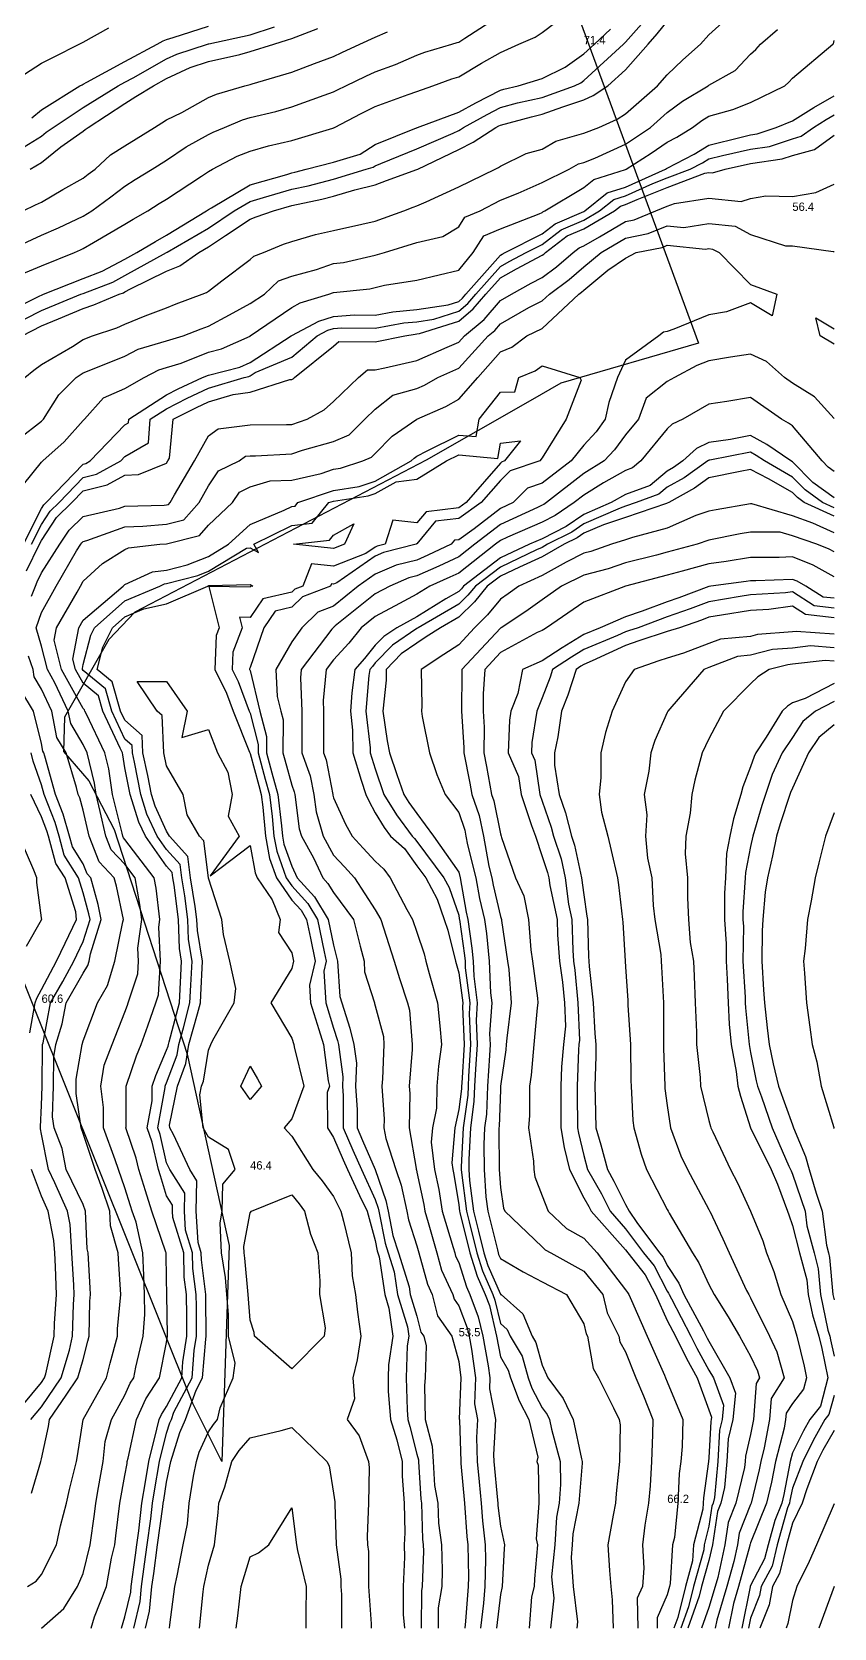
# Model space of a CAD drawing. Extents: x 0 to 210, y 0 to 386.
# Drawn here: x 113.8 to 210, y 0 to 191.5 of the extents above; entities that cross this region are included whole.
import ezdxf

# ---------------------------------------------------------------- set-up
doc = ezdxf.new("R2010")
doc.units = 0
for name, color, linetype in [('CONTOURS_MAJEURES', 3, 'CONTINUOUS'), ('CONTOURS_MINEURES', 8, 'CONTINUOUS'), ('PARCELLE', 4, 'CONTINUOUS'), ('POINTS_COTES', 7, 'CONTINUOUS')]:
    doc.layers.add(name, color=color, linetype=linetype)

msp = doc.modelspace()

# ---------------------------------------------------------------- linework, layer by layer
at = {"layer": 'CONTOURS_MAJEURES'}
for points in [[(110.994, 155.99), (114.999, 158.051), (119.725, 159.994), (119.995, 160.101), (123.529, 161.467), (125.002, 162.253), (129.962, 165.002), (129.984, 165.015), (129.998, 165.023), (130.051, 165.055), (135.004, 167.915), (138.102, 169.998), (140.001, 171.138), (141.591, 171.589), (144.997, 172.614), (146.973, 173.022), (150.003, 173.812), (153.919, 174.995), (154.749, 175.246), (154.999, 175.404), (155.683, 175.68), (159.996, 177.461), (164.338, 179.338), (165.002, 179.659), (165.23, 179.774), (165.583, 180.002), (168.425, 181.576), (169.998, 182.395), (172.054, 182.947), (175.005, 183.618), (178.866, 184.999), (179.626, 185.374), (180.001, 185.635), (184.755, 189.995), (184.881, 190.112), (184.997, 190.227), (187.23, 192.77)], [(112.382, 177.379), (114.999, 178.963), (115.571, 179.428), (116.396, 180.002), (119.995, 182.402), (124.182, 184.999), (125.002, 185.446), (125.968, 185.966), (129.998, 188.236), (131.205, 188.79), (134.874, 189.995), (135.004, 190.038), (135.057, 190.048), (140.001, 191.128), (142.917, 192.079)], [(113.791, 130.005), (114.999, 132.388), (116.03, 133.97), (117.096, 135.001), (119.995, 138.022), (121.574, 138.422), (124.49, 139.998), (125.002, 140.529), (127.822, 142.178), (128.04, 145.005), (129.998, 146.271), (132.473, 147.531), (135.004, 148.72), (139.295, 150.002), (139.858, 150.144), (140.001, 150.209), (140.591, 150.592), (144.997, 152.434), (148.051, 154.998), (149.321, 155.679), (150.003, 155.883), (150.968, 155.963), (154.999, 155.925), (158.441, 156.553), (159.996, 156.697), (162.016, 157.014), (165.002, 157.961), (166.115, 158.882), (167.07, 159.994), (169.998, 163.328), (171.071, 163.929), (173.109, 165.002), (175.005, 165.965), (177.279, 167.725), (180.001, 168.9), (181.9, 169.998), (183.617, 171.379), (184.997, 171.81), (188.278, 173.273), (190.004, 173.959), (192.76, 174.995), (194.241, 175.756), (195, 176.226), (196.636, 176.634), (199.996, 177.405), (202.268, 177.73), (205.003, 178.66), (206.059, 178.944), (207.52, 180.002), (209.041, 180.961), (209.999, 181.515)], [(126.076, -0.001), (126.821, 3.175), (126.993, 4.995), (127.353, 7.646), (127.66, 10.003), (128.103, 13.104), (128.302, 14.999), (128.545, 16.452), (129.126, 19.996), (129.998, 23.367), (130.385, 24.615), (130.558, 25.003), (130.876, 25.88), (133.055, 29.999), (133.313, 33.308), (133.574, 34.996), (133.557, 38.556), (133.534, 40.003), (133.126, 43.125), (133.094, 45), (132.251, 47.747), (132.123, 49.996), (132.173, 52.171), (130.379, 55.004), (129.998, 55.819), (129.217, 59.22), (128.947, 60), (129.825, 64.824), (129.825, 64.996), (129.869, 65.125), (129.998, 65.423), (131.241, 68.76), (131.442, 70.004), (132, 72.002), (132.783, 75), (132.894, 77.106), (133.047, 79.997), (132.608, 82.608), (132.518, 85.004), (132.156, 87.846), (131.798, 90.001), (131.6, 91.6), (129.998, 93.378), (128.854, 94.997), (127.64, 97.641), (126.904, 100.004), (126.14, 103.862), (125.905, 105.001), (125.866, 105.866), (125.002, 106.629), (123.407, 109.997), (122.652, 112.655), (119.995, 114.882), (119.927, 115.005), (119.904, 115.096), (119.995, 115.576), (120.897, 119.101), (121.344, 120.001), (125.002, 123.23), (129.18, 124.998), (129.739, 125.257), (129.998, 125.286), (133.724, 126.278), (135.004, 126.772), (139.55, 129.554), (140.001, 129.566), (141, 129.003), (140.459, 130.005), (144.997, 132.264), (147.459, 132.544), (149.447, 135.001), (150.003, 135.193), (154.17, 135.83), (154.999, 136.097), (157.514, 137.516), (159.996, 137.836), (163.524, 139.998), (165.002, 140.733), (169.686, 140.311), (169.998, 142.144), (172.402, 142.401), (170.503, 139.998), (170.124, 139.873), (169.998, 139.746), (165.893, 135.001), (165.002, 134.377), (161.099, 133.9), (159.996, 132.566), (157.116, 132.884), (156.193, 130.005), (155.242, 129.762), (154.999, 129.659), (153.881, 128.884), (150.003, 127.363), (147.357, 127.644), (146.323, 124.998), (145.365, 124.629), (144.997, 124.273), (141.529, 123.469), (140.001, 121.232), (138.742, 121.259), (139.057, 120.001), (137.934, 117.071), (137.856, 115.005), (138.563, 113.564), (139.904, 109.997), (140.001, 109.755), (140.972, 105.972), (140.966, 105.001), (141.824, 101.828), (142.33, 100.004), (142.633, 97.366), (142.845, 94.997), (143.185, 93.186), (144.331, 90.001), (144.997, 89.032), (146.91, 86.914), (148.063, 85.004), (148.874, 81.126), (149.106, 79.997), (148.82, 78.816), (149.086, 75), (150.003, 71.954), (150.478, 70.478), (150.596, 70.004), (151.126, 66.122), (151.081, 64.996), (151.153, 63.847), (151.165, 60), (152.328, 57.328), (153.34, 55.004), (154.999, 51.401), (155.357, 50.354), (155.434, 49.996), (156.176, 46.176), (156.558, 45), (157.264, 42.735), (157.666, 40.003), (158.863, 36.131), (159.019, 34.996), (158.843, 33.843), (158.725, 29.999), (158.808, 26.191), (158.897, 25.003), (159.163, 24.168), (159.996, 20.856), (160.177, 20.177), (160.187, 19.996), (160.472, 15.474), (160.561, 14.999), (160.662, 10.668), (160.764, 10.003), (160.785, 9.213), (160.627, 4.995), (160.538, 4.454), (160.52, -0.001)], [(209.999, 134.366), (208.603, 135.001), (206.519, 136.517), (205.003, 138.043), (201.644, 139.998), (200.667, 140.669), (199.996, 141.044), (195.1, 140.097), (195, 140.083), (194.943, 140.056), (194.88, 139.998), (192.013, 137.989), (190.004, 136.848), (189.001, 136.003), (186.288, 135.001), (184.997, 134.561), (184.341, 134.344), (180.001, 132.442), (178.549, 131.457), (175.662, 130.005), (175.005, 129.633), (174.328, 129.328), (169.998, 127.28), (167.004, 124.998), (166.108, 123.892), (165.002, 122.81), (160.156, 120.001), (160.059, 119.938), (159.996, 119.896), (157.081, 117.919), (154.999, 115.785), (154.653, 115.351), (154.337, 115.005), (154.245, 114.248), (153.881, 109.997), (154.407, 105.594), (154.409, 105.001), (154.999, 103.058), (156.046, 100.004), (157.535, 97.538), (159.426, 94.997), (159.726, 94.727), (159.996, 94.358), (163.233, 90.001), (163.846, 88.846), (165.002, 85.498), (165.075, 85.077), (165.092, 85.004), (165.694, 80.689), (165.76, 79.997), (165.797, 79.202), (166.354, 75), (166.266, 73.737), (166.434, 70.004), (166.197, 66.194), (166.123, 64.996), (166.084, 63.914), (165.557, 60), (165.317, 55.318), (165.32, 55.004), (165.342, 54.663), (165.948, 49.996), (166.263, 48.736), (167.178, 45), (167.864, 42.865), (169.097, 40.003), (169.346, 39.349), (169.998, 36.547), (170.82, 35.818), (171.164, 34.996), (172.601, 32.597), (173.315, 29.999), (173.777, 28.773), (175.005, 26.431), (175.616, 25.613), (175.903, 25.003), (176.147, 23.858), (177.176, 19.996), (177.22, 17.214), (177.032, 14.999), (176.71, 13.294), (176.517, 10.003), (176.144, 6.137), (176.229, 4.995), (176.396, 3.604), (176.011, -0.001)], [(209.999, 122.353), (207.622, 122.62), (205.003, 124.291), (204.179, 124.175), (199.996, 123.938), (198.747, 123.748), (195, 123.11), (192.75, 122.252), (190.004, 121.3), (186.504, 120.001), (185.372, 119.627), (184.997, 119.5), (184.053, 119.057), (180.001, 117.395), (178.528, 116.478), (176.268, 115.005), (175.962, 114.046), (175.005, 111.591), (174.352, 109.997), (173.787, 106.216), (173.747, 105.001), (174.122, 104.119), (174.735, 100.004), (175.005, 99.192), (176.07, 96.064), (176.352, 94.997), (177.276, 92.272), (177.759, 90.001), (178.185, 86.821), (178.579, 85.004), (178.67, 81.331), (178.765, 79.997), (178.932, 78.927), (179.283, 75), (179.468, 70.537), (179.414, 70.004), (179.351, 69.352), (179.198, 64.996), (179.198, 64.193), (179.248, 60), (179.351, 59.35), (180.001, 56.669), (180.453, 55.004), (182.106, 52.105), (183.144, 49.996), (184.997, 47.906), (187.176, 45), (188.434, 43.433), (190.004, 40.407), (190.162, 40.161), (190.235, 40.003), (190.504, 39.503), (192.843, 34.996), (193.561, 33.556), (195, 30.936), (195.531, 29.999), (196.747, 26.75), (196.571, 25.003), (196.262, 23.738), (196.067, 19.996), (195.671, 15.67), (195.51, 14.999), (195.366, 14.634), (195, 12.229), (194.431, 10.003), (194.394, 9.395), (193.155, 4.995), (192.541, 2.536), (191.637, -0.001)], [(209.999, 111.146), (207.774, 109.997), (206.257, 108.743), (205.003, 106.826), (203.799, 105.001), (202.597, 102.405), (201.772, 100.004), (201.342, 98.659), (200.254, 94.997), (199.996, 93.748), (199.38, 90.617), (199.357, 90.001), (199.068, 85.933), (199.068, 85.004), (199.133, 84.139), (199.083, 79.997), (199.329, 75.668), (199.362, 75), (199.391, 74.395), (199.825, 70.004), (199.996, 69.027), (200.663, 65.663), (200.823, 64.996), (201.287, 63.708), (202.564, 60), (204.59, 55.416), (204.793, 55.004), (204.857, 54.858), (205.003, 54.461), (206.525, 49.996), (206.739, 48.26), (207.596, 45), (208.112, 43.112), (208.388, 40.003), (209.272, 35.725), (209.484, 34.996), (209.587, 34.583), (209.999, 32.62)], [(113.726, 25.003), (114.999, 26.552), (117.347, 29.999), (118.348, 33.349), (118.712, 34.996), (118.814, 38.82), (118.903, 40.003), (118.86, 41.138), (118.638, 45), (118.413, 48.414), (118.107, 49.996), (116.609, 53.39), (115.831, 55.004), (114.999, 59.24), (114.881, 59.882), (114.878, 60), (114.892, 60.107), (114.999, 62.69), (115.08, 64.996), (115.107, 69.895), (115.125, 70.004), (115.182, 70.187), (116.08, 75), (117.563, 77.565), (118.864, 79.997), (119.223, 80.77), (119.995, 82.351), (120.82, 85.004), (120.68, 85.688), (119.995, 88.198), (119.429, 90.001), (117.715, 92.717), (117.093, 94.997), (116.628, 96.63), (115.325, 100.004), (114.999, 101.169), (113.999, 104.002), (113.769, 105.001)], [(209.999, 27.914), (209.391, 25.611), (208.909, 25.003), (207.496, 22.505), (206.239, 19.996), (205.003, 16.771), (204.715, 15.287), (204.646, 14.999), (204.41, 14.407), (203.188, 10.003), (202.562, 7.437), (201.279, 4.995), (201.073, 3.921), (199.996, 1.198), (199.756, -0.001)]]:
    msp.add_lwpolyline(points, dxfattribs=at)
at = {"layer": 'CONTOURS_MINEURES'}
for points in [[(110.531, 165.002), (114.999, 167.092), (117.026, 167.971), (119.995, 169.374), (121.015, 169.998), (123.31, 171.686), (125.002, 172.958), (126.24, 173.756), (128.257, 174.995), (129.998, 176.092), (132.33, 177.669), (135.004, 179.16), (135.555, 179.451), (136.942, 180.002), (139.075, 180.927), (140.001, 181.197), (143.089, 181.91), (144.997, 182.49), (148.883, 183.881), (150.003, 184.263), (150.483, 184.519), (151.493, 184.999), (153.854, 186.144), (154.999, 186.664), (157.437, 187.558), (159.996, 188.68), (160.958, 189.034), (164.168, 189.995), (164.807, 190.19), (165.002, 190.255), (165.734, 190.728), (169.998, 193.458)], [(112.611, 162.388), (114.999, 163.421), (118.943, 165.002), (119.677, 165.32), (119.995, 165.47), (121.208, 166.213), (125.002, 168.404), (125.998, 169.002), (127.757, 169.998), (129.119, 170.877), (129.998, 171.416), (134.181, 174.173), (135.004, 174.721), (135.508, 174.995), (138.451, 176.548), (140.001, 177.164), (142.2, 177.798), (144.997, 178.423), (149.92, 179.919), (150.003, 179.941), (150.05, 179.955), (150.125, 180.002), (153.306, 181.696), (154.999, 182.5), (158.944, 183.947), (159.996, 184.306), (161.903, 184.999), (164.168, 185.831), (165.002, 186.081), (167.737, 187.734), (169.998, 189.014), (172.218, 189.995), (174.171, 190.83), (175.005, 191.382), (179.765, 195.003)], [(112.98, 150.002), (114.089, 150.911), (114.999, 151.557), (118.715, 153.719), (119.995, 154.578), (121.125, 154.998), (124.017, 155.981), (125.002, 156.398), (127.416, 157.412), (129.998, 158.385), (131.148, 158.846), (134.234, 159.994), (134.78, 160.218), (135.004, 160.375), (136.631, 161.625), (140.001, 164.163), (140.432, 164.57), (141.61, 165.002), (143.994, 166.005), (144.997, 166.345), (147.843, 167.158), (150.003, 167.636), (153.388, 168.387), (154.999, 168.77), (158.445, 169.998), (159.562, 170.432), (159.996, 170.587), (161.095, 171.095), (165.002, 172.9), (169.363, 174.995), (169.786, 175.208), (169.998, 175.345), (173.103, 176.898), (175.005, 177.414), (176.657, 178.347), (180.001, 179.304), (181.818, 180.002), (183.998, 181.002), (184.997, 181.652), (188.841, 184.999), (190.004, 186.309), (191.87, 188.129), (194.008, 189.995), (195, 191.116), (199.295, 195.003)], [(110.003, 157.392), (114.808, 159.804), (114.999, 159.902), (115.224, 159.994), (119.995, 161.877), (122.248, 162.748), (125.002, 164.216), (126.419, 165.002), (128.656, 166.344), (129.998, 167.105), (134.764, 169.998), (135.004, 170.158), (135.354, 170.348), (140.001, 173.136), (144.383, 174.381), (144.997, 174.565), (145.353, 174.639), (146.718, 174.995), (150.003, 175.853), (153.183, 176.816), (154.999, 177.958), (159.953, 179.959), (159.996, 179.977), (160.054, 180.002), (165.002, 181.825), (167.045, 182.956), (169.998, 184.495), (170.396, 184.602), (172.144, 184.999), (175.005, 185.897), (177.748, 187.253), (180.001, 188.818), (181.285, 189.995), (183.216, 191.781)], [(110.81, 184.999), (114.999, 187.708), (116.531, 188.463), (119.505, 189.995), (119.995, 190.254), (123.049, 191.948)], [(112.3, 142.703), (114.999, 144.761), (115.128, 144.876), (115.244, 145.005), (117.084, 147.916), (119.132, 150.002), (119.995, 150.581), (120.92, 150.925), (125.002, 152.576), (126.584, 153.415), (129.998, 154.393), (131.979, 154.998), (134.138, 155.863), (135.004, 156.186), (137.546, 157.54), (140.001, 158.897), (141.717, 159.994), (143.406, 161.589), (144.997, 162.173), (147.956, 162.955), (150.003, 163.706), (151.177, 163.826), (154.999, 164.69), (156.11, 165.002), (159.996, 166.224), (163.089, 166.911), (165.002, 168.074), (165.756, 169.244), (167.558, 169.998), (169.998, 171.277), (172.135, 172.13), (175.005, 173.415), (178.236, 174.995), (179.365, 175.633), (180.001, 175.815), (181.328, 176.324), (184.997, 178.005), (186.205, 178.794), (187.997, 180.002), (190.004, 181.784), (191.828, 183.174), (194.907, 184.999), (194.954, 185.045), (195, 185.085), (198.146, 186.849), (199.996, 188.784), (200.627, 189.366), (201.201, 189.995), (203.223, 191.776)], [(112.662, 154.998), (114.999, 156.201), (117.041, 157.041), (119.995, 158.274), (121.281, 158.711), (124.313, 159.994), (124.809, 160.187), (125.002, 160.289), (125.659, 160.653), (129.998, 162.769), (131.581, 163.418), (133.84, 165.002), (135.004, 165.674), (137.058, 167.055), (140.001, 168.994), (140.707, 169.292), (142.791, 169.998), (144.997, 170.662), (148.594, 171.405), (150.003, 171.773), (152.545, 172.54), (154.999, 173.121), (156.349, 173.645), (159.996, 174.951), (160.09, 174.995), (165.002, 177.373), (166.749, 178.252), (169.456, 180.002), (169.805, 180.195), (169.998, 180.296), (173.712, 181.293), (175.005, 181.586), (177.472, 182.469), (180.001, 183.333), (181.143, 183.857), (182.898, 184.999), (184.997, 186.918), (187.705, 189.995), (188.78, 191.22), (190.004, 192.723)], [(112.783, 169.998), (114.258, 170.739), (114.999, 171.061), (117.551, 172.551), (119.995, 173.939), (120.604, 174.387), (121.412, 174.995), (123.267, 176.73), (125.002, 177.821), (128.547, 180.002), (129.432, 180.568), (129.998, 180.911), (131.8, 181.801), (135.004, 183.584), (135.991, 184.012), (139.385, 184.999), (140.001, 185.176), (140.257, 185.256), (144.997, 186.637), (147.7, 187.697), (150.003, 188.528), (150.991, 189.007), (153.166, 189.995), (154.999, 190.826), (156.469, 191.468)], [(113.645, 174.995), (114.999, 175.814), (117.306, 177.69), (119.995, 179.56), (120.223, 179.774), (120.586, 180.002), (125.002, 182.887), (126.29, 183.71), (128.415, 184.999), (129.998, 185.89), (132.815, 187.184), (135.004, 187.903), (138.758, 188.753), (140.001, 189.11), (142.846, 189.995), (144.469, 190.524), (144.997, 190.676), (148.113, 191.885)], [(113.836, 181.165), (114.999, 182.121), (119.591, 184.999), (119.861, 185.132), (119.995, 185.201), (120.435, 185.438), (125.002, 187.932), (128.841, 189.995), (129.595, 190.399), (129.998, 190.559), (130.79, 190.787), (135.004, 192.168)], [(112.819, 137.181), (114.999, 139.85), (115.136, 139.998), (117.71, 142.288), (119.995, 144.841), (120.154, 145.005), (122.42, 147.581), (125.002, 148.702), (127.285, 150.002), (129.058, 150.942), (129.998, 151.211), (131.743, 151.744), (135.004, 153.044), (136.564, 153.439), (140.001, 154.982), (140.025, 154.998), (144.997, 158.425), (146.02, 158.973), (149.431, 159.994), (150.003, 160.205), (154.349, 160.646), (154.999, 160.793), (156.107, 161.104), (159.996, 161.679), (162.656, 162.341), (165.002, 162.885), (166.723, 165.002), (168.007, 166.994), (169.998, 167.827), (174.638, 169.632), (175.005, 169.819), (175.107, 169.897), (175.342, 169.998), (180.001, 172.792), (181.222, 173.774), (184.997, 174.953), (185.091, 174.995), (188.063, 176.936), (190.004, 178.245), (191.164, 178.84), (193.04, 180.002), (194.152, 180.85), (195, 181.353), (197.853, 182.146), (199.996, 182.984), (204.1, 184.999), (204.57, 185.431), (205.003, 185.907), (209.852, 189.995), (209.938, 190.056), (209.999, 190.45)], [(112.817, 130.005), (114.999, 134.31), (115.272, 134.728), (115.554, 135.001), (119.995, 139.628), (120.29, 139.703), (120.835, 139.998), (125.002, 144.322), (125.432, 144.574), (125.465, 145.005), (129.998, 147.936), (131.368, 148.634), (134.279, 150.002), (135.004, 150.291), (138.76, 151.243), (140.001, 151.8), (144.923, 154.998), (144.997, 155.049), (148.221, 156.777), (150.003, 157.311), (152.525, 157.52), (154.999, 157.496), (157.112, 157.882), (159.996, 158.15), (163.742, 158.737), (165.002, 159.136), (165.472, 159.525), (165.875, 159.994), (169.998, 164.689), (170.199, 164.801), (170.58, 165.002), (175.005, 167.25), (176.555, 168.449), (180.001, 169.936), (180.109, 169.998), (182.819, 172.177), (184.997, 172.858), (189.793, 174.995), (189.921, 175.078), (190.004, 175.135), (193.215, 176.784), (195, 177.889), (198.847, 178.85), (199.996, 179.114), (200.774, 179.225), (203.059, 180.002), (205.003, 180.784), (207.588, 182.413), (209.999, 183.807)], [(113.179, 126.821), (114.765, 130.005), (114.999, 130.466), (116.788, 133.212), (118.638, 135.001), (119.995, 136.415), (122.858, 137.141), (125.002, 138.299), (126.641, 138.358), (129.998, 139.755), (130.141, 139.998), (130.324, 140.324), (130.783, 145.005), (133.579, 146.428), (135.004, 147.098), (137.988, 147.989), (140.001, 148.27), (144.764, 149.769), (144.997, 149.771), (145.145, 149.853), (145.314, 150.002), (150.003, 153.781), (150.651, 154.35), (154.999, 154.306), (158.531, 154.998), (159.77, 155.224), (159.996, 155.245), (160.289, 155.291), (165.002, 156.785), (166.758, 158.239), (168.265, 159.994), (169.998, 161.968), (171.944, 163.057), (175.005, 164.669), (175.195, 164.812), (175.42, 165.002), (178.003, 167.001), (180.001, 167.863), (183.69, 169.998), (184.415, 170.581), (184.997, 170.763), (186.382, 171.38), (190.004, 172.821), (194.526, 174.521), (195, 174.596), (195.445, 174.55), (196.939, 174.995), (199.996, 175.695), (203.763, 176.235), (205.003, 176.657), (207.635, 177.364), (209.999, 179.077)], [(113.791, 123.79), (114.256, 124.998), (114.479, 125.518), (114.999, 126.562), (117.202, 130.005), (118.304, 131.696), (119.995, 133.331), (124.356, 134.357), (125.002, 134.592), (129.693, 134.697), (129.998, 134.723), (130.22, 134.779), (130.416, 135.001), (130.922, 135.924), (133.32, 139.998), (135.004, 142.997), (136.167, 143.84), (140.001, 144.338), (144.347, 144.354), (144.997, 144.386), (146.822, 145.005), (148.868, 146.138), (150.003, 147.137), (152.994, 150.002), (154.062, 150.94), (154.999, 150.93), (156.154, 151.156), (159.996, 152.058), (163.637, 153.635), (165.002, 154.246), (165.684, 154.998), (168.044, 156.953), (169.998, 159.229), (171.335, 159.994), (173.688, 161.312), (175.005, 162.005), (176.711, 163.292), (178.74, 165.002), (179.451, 165.552), (180.001, 165.79), (181.872, 166.873), (184.997, 168.734), (186.055, 168.943), (188.631, 169.998), (190.004, 170.545), (190.88, 170.874), (195, 171.531), (198.867, 171.128), (199.996, 171.464), (201.802, 171.8), (205.003, 171.711), (207.814, 172.184), (209.999, 173.223)], [(114.999, -0.001), (117.655, 2.339), (119.325, 4.995), (119.995, 6.564), (120.832, 10.003), (121.337, 13.66), (121.495, 14.999), (121.841, 16.842), (122.38, 19.996), (122.638, 22.36), (123.372, 25.003), (125.002, 27.928), (125.637, 29.364), (126.047, 29.999), (126.318, 31.316), (127.172, 34.996), (127.375, 37.624), (127.33, 40.003), (127.281, 42.283), (127.153, 45), (126.327, 48.671), (125.871, 49.996), (125.664, 50.66), (125.002, 52.825), (124.213, 55.004), (123.817, 56.185), (122.445, 60), (122.445, 62.445), (122.097, 64.996), (122.492, 67.507), (123.485, 70.004), (125.002, 73.88), (125.297, 74.705), (125.399, 75), (126.525, 78.473), (126.61, 79.997), (126.541, 81.539), (127.022, 85.004), (126.799, 86.802), (126.239, 90.001), (125.002, 91.621), (123.359, 93.358), (122.715, 94.997), (122.042, 97.957), (121.545, 100.004), (121.338, 101.345), (120.471, 105.001), (119.995, 105.996), (118.493, 108.495), (118.208, 109.997), (116.608, 113.392), (115.722, 115.005), (114.999, 117.795), (114.344, 120.001), (114.999, 121.808), (116.746, 124.998), (119.191, 129.2), (119.707, 130.005), (119.82, 130.179), (119.995, 130.348), (120.445, 130.454), (125.002, 132.113), (127.157, 132.161), (129.998, 132.399), (132.074, 132.929), (133.905, 135.001), (135.004, 137.006), (136.196, 138.806), (138.673, 139.998), (139.444, 140.556), (140.001, 140.628), (140.632, 140.631), (144.997, 140.847), (146.282, 141.283), (150.003, 142.349), (151.87, 143.134), (153.757, 145.005), (154.999, 146.209), (157.099, 147.902), (159.996, 148.679), (160.915, 149.084), (162.516, 150.002), (165.002, 151.114), (168.522, 154.998), (169.33, 155.667), (169.998, 156.446), (173.402, 158.394), (175.005, 159.189), (175.87, 159.994), (178.227, 161.773), (180.001, 163.268), (182.073, 165.002), (184.997, 166.744), (187.722, 167.28), (190.004, 168.216), (191.987, 168.015), (195, 168.489), (198.162, 168.164), (199.996, 167.185), (204.19, 165.814), (205.003, 165.789), (209.894, 165.108), (209.999, 165.136)], [(120.941, -0.001), (121.358, 1.359), (122.778, 4.995), (123.371, 8.372), (123.768, 10.003), (123.918, 11.084), (124.381, 14.999), (125.002, 18.304), (125.244, 19.753), (125.283, 19.996), (125.382, 20.377), (126.402, 25.003), (127.504, 27.497), (129.121, 29.999), (129.998, 34.25), (130.113, 34.996), (130.112, 35.111), (130.033, 40.003), (130.029, 40.034), (129.998, 41.877), (129.931, 44.933), (129.928, 45), (129.908, 45.089), (128.223, 49.996), (127.455, 52.455), (126.675, 55.004), (126.362, 56.365), (125.104, 60), (125.127, 60.125), (125.127, 64.996), (126.367, 68.635), (126.956, 70.004), (127.758, 72.244), (128.707, 75), (129.023, 75.975), (129.246, 79.997), (129.064, 84.068), (129.194, 85.004), (128.732, 88.735), (128.51, 90.001), (125.002, 94.595), (124.806, 94.802), (124.73, 94.997), (124.649, 95.349), (123.52, 100.004), (123.05, 103.054), (122.588, 105.001), (120.38, 109.613), (120.198, 109.997), (120.153, 110.156), (119.995, 110.288), (117.404, 115.005), (116.497, 118.502), (116.781, 120.001), (119.253, 124.256), (119.66, 124.998), (119.995, 125.573), (122.297, 127.703), (125.002, 129.374), (125.432, 129.573), (129.165, 130.005), (129.998, 130.075), (133.929, 131.078), (135.004, 132.296), (137.892, 135.001), (138.732, 136.27), (140.001, 136.88), (142.397, 137.601), (144.997, 137.71), (148.503, 138.501), (150.003, 139.016), (150.855, 139.147), (153.501, 139.998), (154.556, 140.442), (154.999, 140.881), (157.024, 142.976), (159.996, 145.005), (163.47, 146.535), (165.002, 147.413), (167.28, 150.002), (169.998, 153.079), (171.356, 153.643), (173.182, 154.998), (175.005, 155.902), (179.401, 159.994), (179.744, 160.253), (180.001, 160.47), (182.88, 162.88), (184.997, 164.329), (186.262, 165.002), (189.388, 165.617), (190.004, 165.87), (194.596, 165.406), (195, 165.47), (195.425, 165.426), (196.22, 165.002), (199.996, 161.187), (203.126, 159.994), (202.586, 157.41), (199.996, 158.975), (197.103, 157.892), (195, 157.525), (190.796, 155.79), (190.004, 155.531), (189.552, 155.45), (188.99, 154.998), (184.997, 152.11), (184.04, 150.002), (183.002, 147.001), (182.575, 145.005), (181.496, 143.507), (180.001, 141.887), (178.499, 139.998), (175.005, 137.327), (173.253, 136.75), (171.529, 135.001), (169.998, 134.293), (166.839, 131.841), (165.002, 130.553), (164.513, 130.493), (164.109, 130.005), (161.305, 128.695), (159.996, 128.12), (157.513, 127.486), (154.999, 126.414), (152.954, 124.998), (150.003, 122.589), (148.132, 121.869), (146.197, 120.001), (144.997, 118.3), (143.067, 115.005), (143.249, 111.749), (143.676, 109.997), (143.946, 108.946), (143.922, 105.001), (144.151, 104.155), (144.997, 101.111), (145.294, 100.301), (145.349, 100.004), (145.891, 95.892), (146.151, 94.997), (147.587, 92.412), (148.729, 90.001), (149.333, 89.332), (150.003, 88.221), (152.382, 85.004), (153.192, 81.808), (153.656, 79.997), (153.732, 78.729), (154.902, 75), (154.925, 74.926), (154.999, 74.627), (155.971, 70.975), (156.05, 70.004), (155.868, 65.867), (155.802, 64.996), (156.06, 61.061), (156.041, 60), (156.253, 58.746), (157.461, 55.004), (158.107, 53.111), (158.78, 49.996), (158.978, 48.978), (159.996, 45.839), (160.232, 45), (161.247, 41.252), (161.834, 40.003), (162.469, 37.47), (164.193, 34.996), (165.002, 31.96), (165.272, 29.999), (165.075, 25.076), (165.089, 25.003), (165.084, 24.921), (165.241, 19.996), (165.265, 19.733), (165.716, 14.999), (165.994, 10.995), (166.114, 10.003), (166.162, 6.157), (166.129, 4.995), (165.839, 0.835), (165.74, -0.001)], [(209.999, 154.013), (208.334, 154.998), (207.814, 157.184), (209.999, 155.831)], [(124.583, -0.001), (125.002, 1.367), (125.691, 4.306), (125.756, 4.995), (126.264, 8.737), (126.429, 10.003), (126.667, 11.668), (127.018, 14.999), (127.445, 17.552), (127.845, 19.996), (128.839, 23.842), (129.095, 25.003), (129.372, 25.629), (129.998, 26.597), (131.797, 29.999), (131.948, 31.946), (132.42, 34.996), (132.409, 37.408), (132.367, 40.003), (132.093, 42.095), (132.044, 45), (130.739, 49.256), (130.697, 49.996), (130.713, 50.711), (129.998, 51.841), (129.245, 54.25), (129.015, 55.004), (128.266, 58.268), (127.666, 60), (128.259, 63.258), (128.259, 64.996), (128.702, 66.295), (129.998, 69.305), (130.187, 69.814), (130.218, 70.004), (130.303, 70.309), (131.529, 75), (131.702, 78.296), (131.792, 79.997), (131.534, 81.533), (131.403, 85.004), (130.879, 89.121), (130.733, 90.001), (130.652, 90.654), (129.998, 91.38), (127.443, 94.997), (126.673, 96.673), (125.636, 100.004), (125.002, 103.207), (124.762, 104.762), (124.705, 105.001), (124.434, 105.567), (122.338, 109.997), (121.819, 111.822), (119.995, 113.351), (119.086, 115.005), (118.768, 116.231), (119.482, 120.001), (119.995, 120.884), (124.785, 124.998), (124.897, 125.102), (125.002, 125.166), (128.304, 126.695), (129.998, 126.891), (132.457, 127.546), (135.004, 128.529), (137.416, 130.005), (140.001, 132.372), (144.088, 134.093), (144.997, 134.545), (145.407, 134.592), (145.738, 135.001), (150.003, 136.467), (153.065, 136.936), (154.999, 137.558), (159.323, 139.998), (159.654, 140.34), (159.996, 140.574), (161.224, 141.226), (165.002, 143.107), (167.084, 142.919), (167.44, 145.005), (169.998, 148.234), (171.73, 148.274), (172.213, 150.002), (174.185, 150.82), (175.005, 151.429), (179.533, 150.002), (179.679, 149.679), (177.903, 145.005), (175.005, 140.371), (174.711, 139.998), (171.167, 138.832), (169.998, 137.647), (167.709, 135.001), (165.002, 133.102), (162.237, 132.764), (159.996, 130.055), (159.939, 130.061), (159.921, 130.005), (155.999, 129.003), (154.999, 128.577), (150.388, 125.383), (150.003, 125.232), (149.741, 125.26), (149.639, 124.998), (146.287, 123.709), (144.997, 122.463), (142.998, 122), (141.633, 120.001), (140.001, 115.222), (139.94, 115.065), (139.938, 115.005), (139.959, 114.963), (140.001, 114.851), (141.184, 109.997), (141.963, 106.964), (141.952, 105.001), (142.599, 102.603), (143.321, 100.004), (143.753, 96.243), (143.865, 94.997), (144.044, 94.044), (144.997, 91.396), (145.657, 90.001), (147.718, 87.72), (149.357, 85.004), (150.003, 81.913), (150.494, 79.997), (150.749, 75.746), (150.983, 75), (151.96, 71.961), (152.446, 70.004), (152.754, 67.753), (152.642, 64.996), (152.818, 62.182), (152.825, 60), (153.484, 58.485), (154.999, 55.004), (156.274, 51.273), (156.55, 49.996), (157.11, 47.11), (157.794, 45), (159.061, 40.938), (159.199, 40.003), (159.996, 37.425), (160.482, 35.483), (160.822, 34.996), (161.121, 33.873), (160.992, 29.999), (160.894, 29.103), (160.98, 25.003), (161.83, 21.83), (161.932, 19.996), (162.113, 17.112), (162.509, 14.999), (162.566, 12.567), (162.96, 10.003), (163.04, 6.958), (162.967, 4.995), (162.549, 2.447), (162.539, -0.001)], [(209.999, 145.074), (207.672, 147.674), (205.003, 149.341), (204.055, 150.002), (201.917, 151.918), (199.996, 152.815), (197.567, 152.432), (195, 151.995), (193.554, 151.449), (190.883, 150.002), (190.004, 149.542), (187.469, 147.535), (186.55, 145.005), (184.997, 143.154), (183.678, 141.321), (182.457, 139.998), (180.001, 138.491), (175.533, 135.001), (175.218, 134.788), (175.005, 134.681), (174.433, 134.43), (169.998, 132.379), (166.939, 130.005), (165.002, 128.481), (162.628, 127.372), (159.996, 126.216), (159.027, 125.969), (156.749, 124.998), (154.999, 124.063), (150.212, 120.209), (150.003, 120.039), (149.976, 120.029), (149.947, 120.001), (149.813, 119.811), (146.136, 115.005), (146.031, 113.971), (146.216, 109.997), (146.186, 106.188), (146.189, 105.001), (147.212, 102.215), (147.625, 100.004), (147.902, 97.903), (148.745, 94.997), (150.003, 92.732), (151.314, 91.311), (152.523, 90.001), (154.999, 86.17), (155.667, 85.004), (156.004, 83.997), (157.261, 79.997), (157.916, 77.917), (158.865, 75), (159.103, 74.108), (159.437, 70.004), (159.411, 69.418), (159.078, 64.996), (159.135, 64.135), (159.06, 60), (159.887, 55.113), (159.922, 55.004), (159.941, 54.948), (159.996, 54.694), (160.815, 50.816), (160.947, 49.996), (161.356, 48.639), (162.381, 45), (162.939, 42.94), (164.319, 40.003), (164.456, 39.457), (165.002, 38.673), (166.015, 36.011), (166.251, 34.996), (166.537, 33.462), (167.013, 29.999), (166.888, 26.889), (167.252, 25.003), (167.136, 22.864), (167.227, 19.996), (167.457, 17.541), (167.699, 14.999), (167.848, 12.849), (168.191, 10.003), (168.213, 8.214), (168.124, 4.995), (167.983, 2.98), (167.633, -0.001)], [(209.999, 138.745), (209.274, 139.272), (208.554, 139.998), (205.003, 144.221), (204.539, 144.541), (203.707, 145.005), (199.996, 147.631), (197.146, 147.151), (195, 146.799), (191.878, 145.005), (190.611, 144.397), (190.004, 143.837), (186.82, 139.998), (185.832, 139.165), (184.997, 138.857), (182.366, 137.366), (180.001, 135.916), (178.831, 135.001), (176.551, 133.456), (175.005, 132.678), (170.857, 130.862), (169.998, 130.464), (169.406, 130.005), (165.002, 126.541), (163.951, 126.049), (161.556, 124.998), (159.996, 124.015), (157.904, 122.906), (154.999, 121.355), (153.317, 120.001), (151.847, 118.158), (150.003, 116.141), (149.134, 115.005), (148.752, 111.249), (148.81, 109.997), (148.801, 108.797), (148.811, 105.001), (149.131, 104.13), (149.901, 100.004), (149.913, 99.914), (150.003, 99.602), (151.437, 96.434), (152.221, 94.997), (153.554, 93.552), (154.999, 91.985), (156.043, 91.044), (156.807, 90.001), (158.791, 86.209), (159.481, 85.004), (159.996, 83.468), (160.863, 80.864), (161.079, 79.997), (161.478, 78.517), (162.482, 75), (162.76, 72.242), (162.95, 70.004), (162.584, 67.415), (162.399, 64.996), (162.346, 62.345), (161.848, 60), (161.71, 58.289), (162.112, 55.004), (162.616, 52.617), (163.037, 49.996), (164.345, 45.656), (164.53, 45), (164.63, 44.628), (165.002, 43.837), (165.935, 40.936), (166.337, 40.003), (167.347, 37.346), (167.895, 34.996), (168.555, 31.443), (168.754, 29.999), (168.702, 28.703), (169.415, 25.003), (169.188, 20.808), (169.214, 19.996), (169.648, 15.35), (169.681, 14.999), (169.702, 14.703), (169.998, 12.243), (170.511, 10.003), (170.468, 9.533), (170.227, 4.995), (169.998, 4.028), (169.525, -0.001)], [(209.999, 135.572), (207.437, 137.435), (205.003, 139.887), (204.813, 139.998), (201.958, 141.959), (199.996, 143.055), (197.585, 142.589), (195, 142.223), (193.499, 141.503), (191.87, 139.998), (190.773, 139.229), (190.004, 138.792), (187.945, 137.057), (184.997, 135.969), (183.29, 135.001), (180.001, 133.559), (177.883, 132.123), (175.005, 130.676), (173.474, 130.005), (169.998, 128.361), (165.584, 124.998), (165.324, 124.676), (165.002, 124.361), (163.482, 123.48), (159.996, 121.284), (157.575, 120.001), (156.04, 118.96), (154.999, 117.893), (153.718, 116.287), (152.546, 115.005), (152.206, 112.205), (152.017, 109.997), (152.29, 107.711), (152.301, 105.001), (153.304, 101.7), (153.867, 100.004), (154.22, 99.223), (154.999, 97.796), (156.052, 96.052), (156.837, 94.997), (158.498, 93.499), (159.996, 91.453), (161.075, 90.001), (162.436, 87.439), (163.277, 85.004), (163.708, 83.71), (164.63, 79.997), (165.002, 78.616), (165.482, 75), (165.451, 74.552), (165.656, 70.004), (165.368, 65.362), (165.345, 64.996), (165.333, 64.666), (165.002, 62.214), (164.533, 60), (164.195, 55.809), (164.293, 55.004), (164.417, 54.418), (165.002, 50.777), (165.104, 49.996), (165.137, 49.861), (166.328, 45), (167.221, 42.222), (168.177, 40.003), (168.68, 38.681), (169.538, 34.996), (169.998, 32.52), (170.943, 30.942), (171.203, 29.999), (172.241, 27.241), (173.414, 25.003), (174.483, 20.518), (174.389, 19.996), (174.545, 19.536), (174.62, 14.999), (174.29, 10.717), (174.453, 10.003), (174.083, 5.917), (174.034, 4.995), (173.735, 3.728), (173.444, -0.001)], [(209.999, 133.372), (206.421, 135.001), (205.6, 135.598), (205.003, 136.2), (202.123, 137.875), (199.996, 138.994), (198.728, 138.729), (195, 137.974), (193.252, 136.75), (190.175, 135.001), (190.004, 134.927), (189.903, 134.9), (184.997, 133.225), (182.35, 132.354), (180.001, 131.324), (179.215, 130.791), (177.653, 130.005), (175.005, 128.505), (172.276, 127.276), (169.998, 126.198), (168.423, 124.998), (166.893, 123.107), (165.002, 121.258), (162.834, 120.001), (161.108, 118.891), (159.996, 118.149), (158.122, 116.878), (156.295, 115.005), (156.306, 113.696), (155.916, 109.997), (156.438, 106.44), (156.729, 105.001), (157.606, 102.394), (158.425, 100.004), (159.017, 99.024), (159.996, 97.709), (161.998, 94.997), (165.002, 90.667), (165.173, 90.001), (165.884, 85.885), (166.089, 85.004), (166.569, 81.566), (166.719, 79.997), (166.802, 78.197), (167.226, 75), (167.081, 72.922), (167.213, 70.004), (167.027, 67.026), (166.901, 64.996), (166.836, 63.163), (166.409, 60), (166.215, 56.217), (166.229, 55.004), (166.312, 53.691), (166.792, 49.996), (167.388, 47.61), (168.027, 45), (168.507, 43.508), (169.998, 40.046), (170.025, 40.03), (170.078, 40.003), (172.689, 37.686), (173.813, 34.996), (174.259, 34.251), (175.005, 31.537), (175.671, 29.999), (177.522, 27.52), (178.71, 25.003), (179.716, 20.282), (179.792, 19.996), (179.795, 19.79), (179.389, 14.999), (178.693, 11.311), (178.616, 10.003), (178.468, 8.466), (178.727, 4.995), (179.235, 0.765), (179.153, -0.001)], [(209.999, 131.386), (207.465, 132.54), (205.003, 133.403), (200.149, 134.849), (199.996, 134.848), (195.857, 134.144), (195, 133.974), (193.441, 133.442), (190.004, 131.944), (185.832, 130.838), (184.997, 130.553), (183.332, 130.005), (180.851, 129.153), (180.001, 128.933), (177.879, 127.877), (175.005, 126.249), (172.227, 124.998), (170.945, 124.053), (169.998, 123.437), (168.461, 121.538), (166.89, 120.001), (165.002, 117.951), (163.207, 116.796), (160.52, 115.005), (160.566, 110.568), (160.555, 109.997), (160.644, 109.351), (161.507, 105.001), (162.375, 102.379), (163.384, 100.004), (165.002, 97.824), (165.726, 95.722), (165.87, 94.997), (166.06, 93.939), (167.069, 90.001), (167.5, 87.502), (168.084, 85.004), (168.319, 83.32), (168.637, 79.997), (168.812, 76.187), (168.97, 75), (168.711, 71.292), (168.769, 70.004), (168.687, 68.69), (168.458, 64.996), (168.338, 61.66), (168.114, 60), (168.013, 58.014), (168.045, 55.004), (168.252, 51.746), (168.479, 49.996), (169.638, 45.36), (169.727, 45), (169.793, 44.794), (169.998, 44.316), (172.717, 42.716), (175.005, 41.547), (177.926, 40.003), (180.001, 36.492), (180.289, 35.285), (180.435, 34.996), (181.122, 31.12), (181.75, 29.999), (183.57, 26.431), (184.229, 25.003), (184.362, 24.366), (184.265, 19.996), (183.869, 16.127), (183.781, 14.999), (183.525, 13.527), (182.887, 10.003), (183.101, 6.896), (183.224, 4.995), (183.391, 3.389), (183.515, -0.001)], [(149.511, 130.496), (150.003, 131.105), (152.45, 132.452), (151.307, 130.005), (150.003, 129.494), (145.197, 130.005), (149.511, 130.496)], [(209.999, 129.093), (209.413, 129.418), (207.94, 130.005), (205.003, 131.035), (203.532, 131.474), (199.996, 131.45), (198.762, 131.24), (195, 130.492), (193.573, 130.005), (190.004, 129.045), (188.706, 128.707), (184.997, 127.787), (182.924, 127.075), (180.001, 126.318), (177.346, 124.998), (175.005, 123.357), (173.071, 121.932), (170.106, 120.001), (169.998, 119.943), (165.398, 115.005), (165.375, 114.631), (165.327, 109.997), (165.633, 105.631), (165.624, 105.001), (166.356, 101.358), (166.597, 100.004), (167.47, 97.47), (167.96, 94.997), (168.609, 91.39), (168.965, 90.001), (169.117, 89.119), (169.998, 85.346), (170.107, 85.113), (170.129, 85.004), (170.139, 84.864), (170.863, 79.997), (171, 78.997), (171.306, 75), (170.766, 70.77), (170.695, 70.004), (170.64, 69.363), (170.033, 64.996), (170.033, 64.962), (169.998, 64.562), (169.841, 60.158), (169.819, 60), (169.81, 59.811), (169.862, 55.004), (169.998, 52.858), (170.375, 50.373), (170.517, 49.996), (175.005, 45.738), (175.389, 45.383), (176.053, 45), (180.001, 42.82), (182.267, 40.003), (182.794, 37.795), (184.206, 34.996), (184.325, 34.323), (184.997, 33.122), (186.245, 29.999), (187.161, 27.841), (188.259, 25.003), (188.226, 23.224), (188.117, 19.996), (187.942, 17.058), (187.76, 14.999), (187.329, 12.33), (187.024, 10.003), (187.202, 7.2), (187.021, 4.995), (186.401, 3.595), (186.476, -0.001)], [(209.999, 126.104), (207.492, 127.492), (205.003, 128.484), (203.418, 128.42), (199.996, 128.401), (197.066, 127.935), (195, 127.677), (191.782, 126.779), (190.004, 126.301), (184.997, 124.998), (180.001, 123.05), (175.525, 120.001), (175.205, 119.802), (175.005, 119.672), (174.424, 119.421), (169.998, 117.012), (168.128, 115.005), (167.944, 112.057), (167.922, 109.997), (168.058, 108.057), (168.014, 105.001), (168.346, 103.349), (168.943, 100.004), (169.214, 99.218), (169.998, 95.261), (170.101, 94.997), (170.15, 94.846), (171.814, 90.001), (172.828, 87.828), (173.391, 85.004), (173.64, 81.362), (173.843, 79.997), (174.453, 75.552), (174.495, 75), (174.421, 74.417), (174.011, 70.004), (173.693, 66.309), (173.51, 64.996), (173.51, 61.492), (173.38, 60), (173.982, 56.025), (174.008, 55.004), (174.139, 54.138), (175.005, 51.848), (175.723, 49.996), (177.944, 47.939), (180.001, 46.752), (181.594, 45), (184.997, 40.574), (185.252, 40.257), (185.384, 40.003), (185.704, 39.296), (187.6, 34.996), (189.678, 30.325), (189.808, 29.999), (190.004, 29.538), (191.891, 25.003), (191.79, 21.785), (191.648, 19.996), (191.446, 18.553), (191.272, 14.999), (190.854, 10.852), (190.637, 10.003), (190.354, 5.346), (190.256, 4.995), (190.004, 3.988), (188.779, 1.221), (188.805, -0.001)], [(127.472, -0.001), (127.952, 2.045), (128.229, 4.995), (128.441, 6.555), (128.89, 10.003), (129.538, 14.54), (129.587, 14.999), (129.645, 15.351), (129.998, 17.497), (130.491, 19.996), (131.561, 23.44), (132.255, 25.003), (133.54, 28.538), (134.313, 29.999), (134.677, 34.669), (134.728, 34.996), (134.706, 39.705), (134.701, 40.003), (134.158, 44.155), (134.144, 45), (133.764, 46.238), (133.549, 49.996), (133.632, 53.631), (132.763, 55.004), (130.802, 59.197), (130.36, 60), (130.325, 60.327), (131.285, 64.996), (132.295, 67.706), (132.666, 70.004), (133.698, 73.696), (134.038, 75), (134.087, 75.916), (134.302, 79.997), (133.683, 83.682), (133.633, 85.004), (133.433, 86.572), (132.863, 90.001), (132.548, 92.546), (130.34, 94.997), (129.998, 95.581), (128.606, 98.61), (128.172, 100.004), (127.721, 102.281), (127.161, 105.001), (127.067, 107.067), (125.002, 108.889), (124.477, 109.997), (123.485, 113.488), (121.676, 115.005), (122.353, 117.648), (123.521, 120.001), (125.002, 121.308), (127.266, 122.266), (129.998, 122.864), (134.944, 124.998), (134.992, 125.01), (135.004, 125.015), (135.049, 125.043), (140.001, 125.173), (140.313, 124.998), (140.059, 124.939), (140.001, 124.853), (135.041, 124.961), (136.281, 120.001), (135.927, 119.078), (135.775, 115.005), (137.168, 112.165), (137.983, 109.997), (139.937, 105.064), (139.962, 105.001), (140.001, 104.928), (141.048, 101.052), (141.339, 100.004), (141.513, 98.489), (141.826, 94.997), (142.327, 92.327), (143.164, 90.001), (144.997, 87.332), (146.103, 86.108), (146.769, 85.004), (147.238, 82.762), (147.806, 79.997), (147.106, 77.105), (147.252, 75), (148.221, 71.783), (148.796, 70.004), (149.37, 65.63), (149.523, 64.996), (149.25, 64.245), (149.271, 60), (150.003, 58.856), (151.171, 56.172), (151.68, 55.004), (153.118, 51.882), (154.032, 49.996), (154.999, 46.493), (155.242, 45.243), (155.321, 45), (155.467, 44.532), (156.134, 40.003), (156.643, 38.356), (157.105, 34.996), (156.582, 31.582), (156.533, 29.999), (156.568, 28.431), (156.824, 25.003), (157.592, 22.594), (158.245, 19.996), (158.217, 18.217), (158.467, 14.999), (158.559, 11.44), (158.485, 10.003), (158.492, 8.496), (158.367, 4.995), (158.352, 1.642), (158.493, -0.001)], [(209.999, 123.523), (208.674, 123.672), (206.597, 124.998), (205.57, 125.566), (205.003, 125.792), (200.614, 125.615), (199.996, 125.611), (199.468, 125.527), (195.218, 124.998), (195, 124.961), (191.411, 123.591), (190.004, 123.104), (186.983, 121.982), (184.997, 121.283), (181.974, 120.001), (180.001, 119.192), (177.42, 117.586), (175.005, 116.011), (172.672, 115.005), (172.107, 112.106), (171.242, 109.997), (171.081, 108.917), (170.949, 105.001), (172.158, 102.16), (172.479, 100.004), (173.72, 96.283), (174.222, 94.997), (175.005, 92.563), (175.654, 90.649), (175.792, 90.001), (175.914, 89.092), (176.801, 85.004), (176.847, 83.158), (177.071, 79.997), (177.467, 77.462), (177.687, 75), (177.803, 72.202), (177.577, 70.004), (177.321, 67.317), (177.239, 64.996), (177.239, 62.234), (177.265, 60), (177.64, 57.639), (178.279, 55.004), (180.001, 51.624), (180.592, 50.588), (180.883, 49.996), (184.997, 45.357), (185.265, 45), (187.374, 42.374), (188.604, 40.003), (190.004, 36.914), (191, 34.996), (192.33, 32.325), (193.608, 29.999), (195, 26.16), (195.315, 25.318), (195.284, 25.003), (195.228, 24.775), (195, 20.413), (194.967, 19.996), (194.359, 15.64), (194.328, 14.999), (194.253, 14.251), (193.166, 10.003), (193.048, 8.046), (192.188, 4.995), (191.253, 1.248), (190.808, -0.001)], [(209.999, 121.183), (206.57, 121.568), (205.003, 122.568), (202.168, 122.168), (199.996, 122.045), (196.517, 121.518), (195, 121.259), (194.09, 120.912), (191.461, 120.001), (190.004, 119.551), (186.582, 118.42), (184.997, 117.883), (181.007, 116.01), (180.001, 115.598), (179.636, 115.37), (179.075, 115.005), (178.088, 111.915), (177.341, 109.997), (176.9, 106.896), (176.491, 105.001), (176.499, 103.507), (177.031, 100.004), (177.787, 97.785), (178.524, 94.997), (178.898, 93.894), (179.726, 90.001), (180.001, 87.943), (180.378, 85.381), (180.425, 85.004), (180.557, 80.553), (180.59, 79.997), (180.632, 79.366), (181.137, 75), (181.334, 71.336), (181.429, 70.004), (181.447, 68.555), (181.306, 64.996), (181.379, 63.619), (181.429, 60), (182.026, 57.975), (182.832, 55.004), (183.62, 53.623), (184.997, 50.823), (185.421, 49.996), (186.363, 48.633), (189.087, 45), (189.495, 44.492), (190.004, 43.51), (191.375, 41.374), (192.006, 40.003), (194.347, 35.651), (194.687, 34.996), (194.791, 34.787), (195, 34.406), (197.498, 29.999), (198.178, 28.181), (197.859, 25.003), (197.297, 22.701), (197.156, 19.996), (196.869, 16.868), (196.42, 14.999), (196.018, 13.982), (195.414, 10.003), (195, 8.116), (194.121, 4.995), (193.829, 3.823), (192.465, -0.001)], [(209.999, 119.205), (205.448, 119.556), (205.003, 119.504), (200.828, 119.171), (199.996, 118.961), (196.369, 118.633), (195, 118.106), (191.933, 116.934), (190.004, 116.338), (189.001, 116.006), (186.047, 115.005), (184.997, 113.496), (183.415, 109.997), (182.582, 107.417), (182.023, 105.001), (182.04, 102.043), (181.849, 100.004), (182.113, 97.888), (182.881, 94.997), (183.285, 93.284), (184.024, 90.001), (184.149, 89.152), (184.659, 85.004), (184.668, 84.674), (184.954, 79.997), (184.997, 79.331), (185.261, 75.263), (185.274, 75), (185.274, 74.724), (185.594, 70.004), (185.645, 65.644), (185.666, 64.996), (185.867, 60.868), (185.981, 60), (186.86, 56.862), (187.512, 55.004), (190.004, 50.218), (190.129, 49.996), (190.244, 49.756), (193.03, 45), (193.8, 43.799), (195, 41.195), (195.64, 40.003), (197.321, 37.322), (198.672, 34.996), (199.996, 32.623), (200.839, 30.84), (201.071, 29.999), (200.651, 29.346), (200.324, 25.003), (199.996, 23.211), (199.365, 20.628), (199.332, 19.996), (199.266, 19.265), (198.24, 14.999), (197.322, 12.677), (196.916, 10.003), (196.05, 6.047), (195.763, 4.995), (195, 2.462), (194.122, -0.001)], [(209.999, 117.595), (207.192, 117.812), (205.003, 117.556), (202.635, 117.368), (199.996, 116.7), (198.442, 116.56), (195, 115.234), (194.399, 115.005), (190.559, 110.554), (190.07, 109.997), (190.004, 109.844), (188.516, 106.486), (188.033, 105.001), (187.783, 102.784), (187.232, 100.004), (187.563, 97.563), (187.385, 94.997), (187.642, 92.358), (188.139, 90.001), (188.328, 86.677), (188.514, 85.004), (189.223, 80.778), (189.271, 79.997), (189.315, 79.309), (189.536, 75), (189.536, 70.472), (189.567, 70.004), (189.572, 69.572), (189.721, 64.996), (189.734, 64.726), (190.004, 62.665), (190.392, 60), (191.634, 56.634), (192.436, 55.004), (195, 50.194), (195.067, 50.063), (195.098, 49.996), (196.677, 46.676), (197.426, 45), (199.506, 40.494), (199.769, 40.003), (199.857, 39.864), (199.996, 39.623), (202.271, 34.996), (203.146, 33.142), (204.017, 29.999), (202.446, 27.555), (202.254, 25.003), (201.638, 21.637), (201.222, 19.996), (201.023, 18.971), (200.061, 14.999), (199.996, 14.838), (198.627, 11.373), (198.419, 10.003), (197.975, 7.977), (197.163, 4.995), (195.942, 0.94), (195.753, -0.001)], [(113.333, 4.995), (114.364, 5.631), (114.999, 6.439), (116.776, 10.003), (117.254, 12.258), (117.988, 14.999), (118.358, 16.636), (119.187, 19.996), (119.329, 20.663), (119.975, 25.003), (119.995, 25.033), (122.791, 29.999), (123.234, 31.763), (124.088, 34.996), (124.106, 35.891), (124.494, 40.003), (124.233, 44.232), (124.194, 45), (123.249, 48.247), (123.168, 49.996), (122.271, 52.727), (121.447, 55.004), (119.995, 59.339), (119.736, 60), (119.134, 64.135), (119.164, 64.996), (119.169, 65.824), (119.853, 70.004), (119.995, 70.458), (121.689, 75), (122.908, 77.089), (123.792, 79.997), (124.731, 84.733), (124.815, 85.004), (123.996, 88.997), (123.722, 90.001), (121.912, 91.914), (120.7, 94.997), (119.995, 98.099), (119.573, 99.581), (119.409, 100.004), (119.181, 100.818), (117.935, 105.001), (116.833, 106.835), (116.233, 109.997), (114.999, 112.616), (114.099, 114.103), (113.999, 115.005), (113.438, 116.565)], [(209.999, 115.986), (208.936, 116.069), (205.003, 115.609), (204.443, 115.564), (202.232, 115.005), (200.878, 114.123), (199.996, 113.278), (196.746, 109.997), (195, 106.688), (194.203, 105.001), (193.295, 101.71), (192.95, 100.004), (192.755, 97.754), (192.233, 94.997), (192.145, 92.856), (192.413, 90.001), (192.413, 87.592), (192.565, 85.004), (192.762, 82.24), (193.134, 79.997), (193.215, 78.211), (193.36, 75), (193.519, 71.485), (193.519, 70.004), (193.957, 66.042), (193.993, 64.996), (195, 60.877), (195.181, 60.18), (195.238, 60), (195.476, 59.524), (197.599, 55.004), (198.409, 53.413), (199.996, 49.996), (201.456, 46.456), (201.913, 45), (202.788, 42.789), (203.636, 40.003), (205.003, 36.771), (205.519, 34.996), (206.411, 31.407), (206.707, 29.999), (206.351, 28.652), (205.003, 26.951), (204.241, 25.764), (204.183, 25.003), (204, 23.999), (202.985, 19.996), (202.5, 17.497), (201.895, 14.999), (199.996, 10.233), (199.931, 10.068), (199.921, 10.003), (199.9, 9.906), (198.562, 4.995), (197.944, 2.943), (197.354, -0.001)], [(130.34, -0.001), (130.377, 0.377), (130.985, 4.995), (131.26, 6.258), (131.972, 10.003), (132.494, 12.508), (132.676, 14.999), (133.22, 18.215), (133.572, 19.996), (133.911, 21.089), (135.004, 23.55), (135.594, 24.412), (136.096, 25.003), (136.4, 26.399), (137.986, 29.999), (138.214, 31.786), (137.42, 34.996), (137.406, 37.596), (137.216, 40.003), (137.036, 42.035), (136.589, 45), (136.395, 48.605), (136.659, 49.996), (136.746, 53.258), (138.195, 55.004), (137.423, 57.422), (135.004, 58.869), (134.381, 60), (133.967, 63.961), (134.18, 64.996), (134.404, 65.597), (135.004, 69.321), (135.275, 70.004), (135.54, 70.539), (138.108, 75), (138.29, 76.711), (137.574, 79.997), (136.811, 83.194), (136.607, 85.004), (135.004, 89.937), (134.994, 90.001), (134.445, 94.439), (133.942, 94.997), (132.436, 97.566), (131.986, 100.004), (129.998, 103.417), (129.671, 105.001), (129.469, 109.469), (128.87, 109.997), (126.452, 113.551), (129.998, 113.551), (132.473, 109.997), (131.831, 106.831), (135.004, 107.771), (136.089, 105.001), (137.317, 102.688), (137.836, 100.004), (137.382, 97.38), (138.689, 94.997), (135.232, 90.228), (140.001, 93.856), (140.61, 90.61), (140.829, 90.001), (142.648, 87.353), (143.604, 85.004), (143.415, 83.419), (144.997, 81.011), (145.205, 79.997), (144.997, 79.137), (142.466, 75), (144.997, 70.773), (145.245, 70.004), (145.283, 69.718), (146.423, 64.996), (144.997, 61.068), (144.091, 60), (144.997, 59.001), (147.513, 55.004), (148.642, 53.642), (150.003, 51.763), (150.86, 49.996), (151.187, 48.813), (152.111, 45), (152.248, 42.249), (152.651, 40.003), (152.88, 37.879), (153.277, 34.996), (152.842, 32.157), (152.316, 29.999), (152.501, 27.501), (151.649, 25.003), (153.063, 23.062), (154.175, 19.996), (154.277, 19.273), (154.207, 14.999), (154.027, 10.975), (154.064, 10.003), (154.178, 9.179), (154.192, 4.995), (154.503, 0.495), (154.502, -0.001)], [(209.999, 113.314), (206.52, 111.517), (205.003, 110.987), (204.404, 110.597), (203.779, 109.997), (201.851, 106.851), (200.63, 105.001), (200.43, 104.568), (199.996, 103.307), (199.082, 100.919), (198.837, 100.004), (197.93, 97.068), (197.512, 94.997), (197.099, 92.898), (196.989, 90.001), (196.857, 88.143), (196.857, 85.004), (197.077, 82.078), (197.052, 79.997), (197.175, 77.822), (197.314, 75), (197.44, 72.444), (197.681, 70.004), (198.253, 66.744), (198.475, 64.996), (198.788, 63.788), (199.996, 60), (202.453, 55.004), (203.237, 53.237), (204.427, 49.996), (204.595, 49.589), (205.003, 48.287), (205.868, 45), (206.755, 41.755), (206.91, 40.003), (207.408, 37.593), (208.162, 34.996), (208.528, 33.524), (209.269, 29.999), (208.378, 26.625), (207.093, 25.003), (206.336, 23.667), (205.003, 21.004), (204.748, 19.996), (203.977, 16.024), (203.729, 14.999), (202.888, 12.888), (202.087, 10.003), (201.677, 8.322), (199.996, 5.124), (199.961, 4.995), (199.946, 4.945), (198.956, -0.001)], [(113.797, 16.201), (114.917, 19.996), (114.999, 20.296), (115.823, 24.177), (115.945, 25.003), (117.934, 27.938), (119.338, 29.999), (119.995, 32.198), (120.557, 34.435), (120.705, 34.996), (120.79, 39.207), (120.865, 40.003), (120.815, 40.822), (120.605, 45), (120.468, 45.472), (120.257, 49.996), (119.995, 50.794), (117.966, 55.004), (117.47, 57.528), (116.502, 60), (116.311, 61.313), (116.442, 64.996), (116.461, 68.538), (116.701, 70.004), (117.474, 72.479), (117.944, 75), (119.995, 78.546), (120.53, 79.463), (120.692, 79.997), (120.865, 80.867), (122.152, 85.004), (121.785, 86.791), (120.909, 90.001), (120.465, 90.47), (119.995, 91.666), (118.706, 93.708), (118.355, 94.997), (117.61, 97.614), (116.687, 100.004), (115.396, 104.603), (115.278, 105.001), (115.173, 105.175), (114.999, 106.094), (114.048, 109.997), (112.52, 112.521)], [(209.999, 108.366), (208.157, 106.844), (206.951, 105.001), (206.321, 103.683), (205.003, 100.757), (204.765, 100.242), (204.683, 100.004), (203.548, 96.453), (203.115, 94.997), (202.626, 92.625), (202.016, 90.001), (201.729, 88.272), (201.478, 85.004), (201.379, 83.621), (201.327, 79.997), (201.56, 76.56), (201.657, 75), (201.991, 71.994), (202.222, 70.004), (202.682, 67.682), (203.326, 64.996), (205.003, 60.347), (205.125, 60), (206.56, 56.561), (207.015, 55.004), (207.845, 52.156), (208.581, 49.996), (209.085, 45.915), (209.325, 45), (209.47, 44.47), (209.866, 40.003), (209.999, 39.36)], [(113.597, 71.405), (114.244, 75), (114.427, 75.572), (114.999, 76.615), (116.808, 79.997), (117.819, 82.177), (119.2, 85.004), (119.099, 85.9), (117.812, 90.001), (116.723, 91.726), (115.831, 94.997), (115.646, 95.646), (114.999, 97.324), (113.698, 100.004)], [(209.999, 97.788), (208.988, 94.997), (208.191, 91.809), (207.739, 90.001), (207.248, 87.249), (206.815, 85.004), (206.531, 81.528), (206.336, 79.997), (206.448, 78.552), (206.706, 75), (207.095, 72.096), (207.376, 70.004), (207.93, 67.93), (208.446, 64.996), (209.962, 60.037), (209.975, 60), (209.982, 59.983), (209.999, 59.924)], [(113.194, 81.806), (114.999, 84.96), (115.013, 84.99), (115.02, 85.004), (114.999, 85.189), (114.419, 89.421), (114.431, 90.001), (114.071, 90.928), (112.299, 94.997)], [(141.351, 64.996), (140.001, 63.423), (138.908, 64.996), (140.001, 67.41), (140.885, 65.883), (141.351, 64.996)], [(111.324, 25.003), (114.999, 29.474), (115.357, 29.999), (115.51, 30.51), (116.502, 34.996), (116.543, 36.544), (116.804, 40.003), (116.679, 43.32), (116.582, 45), (116.484, 46.485), (115.804, 49.996), (114.999, 51.822), (113.784, 55.004)], [(139.759, 40.003), (139.37, 44.369), (139.275, 45), (139.234, 45.766), (140.001, 49.818), (140.15, 49.996), (144.997, 51.969), (145.891, 50.89), (146.539, 49.996), (147.245, 47.243), (148.1, 45), (148.363, 41.641), (148.315, 40.003), (148.988, 36.011), (148.887, 34.996), (144.997, 31.084), (140.531, 34.996), (140.476, 35.473), (140.001, 36.934), (139.759, 40.003)], [(133.942, -0.001), (134.366, 4.358), (134.45, 4.995), (135.004, 7.539), (135.735, 10.003), (136.152, 13.851), (136.265, 14.999), (136.959, 16.954), (137.803, 19.996), (138.697, 21.302), (140.001, 22.838), (143.714, 23.718), (144.997, 24.041), (149.209, 19.996), (149.48, 19.473), (150.003, 16.165), (150.148, 15.144), (150.146, 14.999), (150.139, 14.863), (150.322, 10.003), (150.891, 5.885), (150.894, 4.995), (150.96, 4.039), (150.946, -0.001)], [(209.999, 23.719), (208.655, 21.343), (207.98, 19.996), (206.725, 16.721), (206.18, 14.999), (205.003, 12.58), (204.288, 10.003), (203.446, 6.552), (202.628, 4.995), (202.205, 2.791), (201.102, -0.001)], [(138.327, -0.001), (138.516, 1.483), (138.927, 4.995), (140.001, 8.539), (140.989, 9.012), (142.261, 10.003), (144.997, 14.423), (145.556, 10.003), (145.678, 9.321), (146.725, 4.995), (146.696, 1.695), (146.688, -0.001)], [(209.999, 14.9), (207.886, 10.003), (207.017, 7.985), (205.539, 4.995), (205.003, 3.306), (204.471, 0.53), (204.261, -0.001)], [(209.999, 4.995), (208.188, -0.001)]]:
    msp.add_lwpolyline(points, dxfattribs=at)
at = {"layer": 'PARCELLE'}
msp.add_lwpolyline([(117.806, 360.96), (193.746, 154.112), (177.241, 149.34), (173.565, 147.232), (161.1, 140.091), (126.201, 121.881), (123.075, 118.581), (117.751, 109.273), (117.618, 105.168), (120.669, 101.647), (123.69, 95.808), (132.469, 68.844), (137.481, 45.906), (136.621, 20), (136.621, 20), (133.138, 26.921), (23.803, 299.804)], dxfattribs=at)

# ---------------------------------------------------------------- texts
at = {"layer": 'POINTS_COTES'}
for s, p in [('71.4', (180.001, 189.995)), ('56.4', (205.003, 169.998)), ('60.6', (114.999, 75)), ('46.4', (140.001, 55.004)), ('53.5', (165.002, 34.996)), ('66.2', (190.004, 14.999))]:
    msp.add_text(s, height=1, dxfattribs=at).set_placement(p)

doc.saveas('drawing.dxf')
